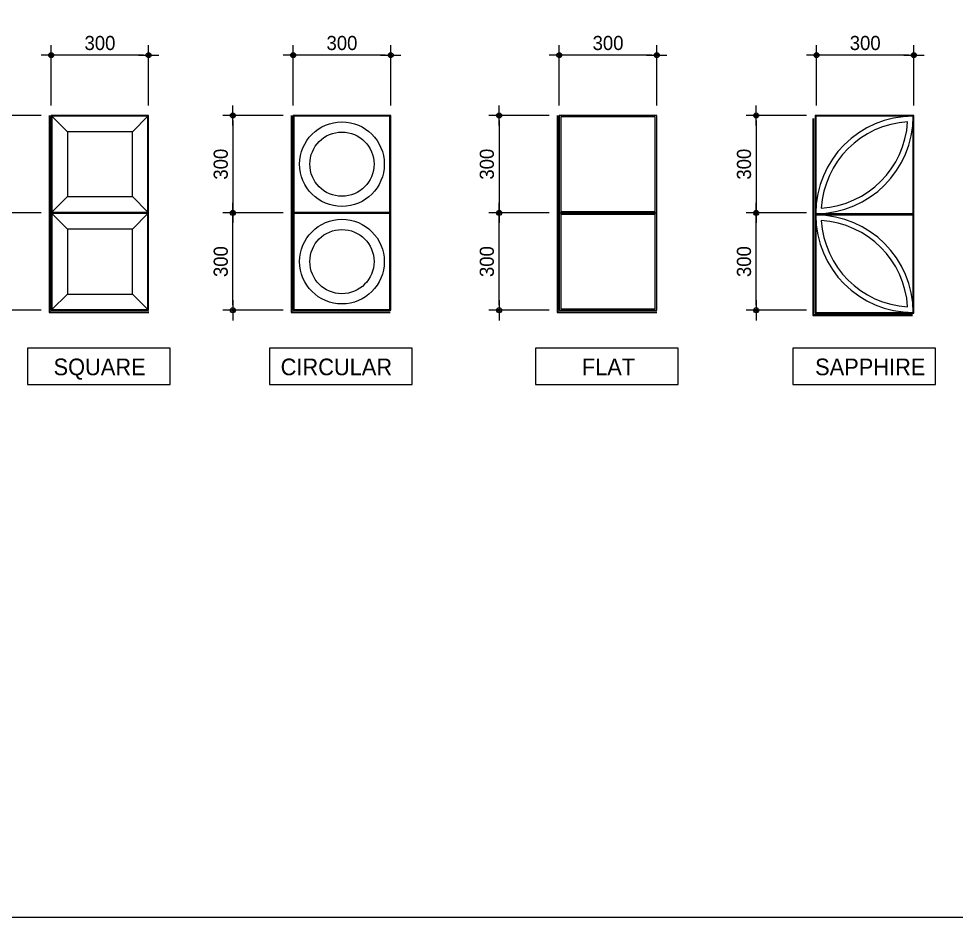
# Model space of a CAD drawing. Header units: millimetres. Extents: x 0 to 21000, y 0 to 5940.
# Drawn here: x 19089 to 20017, y 0 to 889 of the extents above; entities that cross this region are included whole.
import ezdxf

# ---------------------------------------------------------------- set-up
doc = ezdxf.new("R2010")
doc.units = ezdxf.units.MM
for name, color, linetype in [('2', 7, 'Continuous'), ('3TEX', 3, 'Continuous'), ('DIM', 7, 'Continuous')]:
    doc.layers.add(name, color=color, linetype=linetype)
doc.styles.add('1', font='')
doc.styles.get('1').set_extended_font_data('Dotum')
doc.dimstyles.new('SAMOO-3', dxfattribs={"dimscale": 300, "dimtxt": 3.0005, "dimasz": 1, "dimexe": 2, "dimexo": 2, "dimgap": 1, "dimtad": 1, "dimdec": 0, "dimdsep": 46, "dimlunit": 6, "dimtxsty": '1', "dimblk1": 'DIMDOT', "dimblk2": 'DIMDOT', "dimsah": 1, "dimcen": 2.5, "dimdle": 1.5, "dimclrd": 8, "dimclre": 8, "dimclrt": 3, "dimadec": 0, "dimazin": 0, "dimtfac": 1, "dimtdec": 0, "dimtix": 1, "dimtmove": 2, "dimatfit": 3, "dimldrblk": 'DIMDOT', "dimfxl": 1, "dimtvp": 1, "dimtolj": 1, "dimtzin": 0, "dimarcsym": 0})

# ---------------------------------------------------------------- blocks, each defined once
blk = doc.blocks.new('DIMDOT')
at = {"color": 0}
blk.add_line((-2, 0), (2, 0), dxfattribs=at)
for radius in [0.5, 0.25]:
    blk.add_circle((0, 0), radius, dxfattribs=at)
blk = doc.blocks.new('*D3112')
at = {"layer": 'Defpoints', "color": 0, "transparency": 16777216}
for p in [(19121.04, 853.33), (19121.04, 793.68), (19217.46, 793.68)]:
    blk.add_point(p, dxfattribs=at)
at = {"layer": 'DIM', "color": 8, "lineweight": -2, "transparency": 16777216}
for p, q in [((19121.04, 803.68), (19121.04, 863.33)), ((19217.46, 803.68), (19217.46, 863.33)), ((19212.46, 853.33), (19126.04, 853.33))]:
    blk.add_line(p, q, dxfattribs=at)
at = {"layer": 'DIM', "color": 8, "lineweight": -2, "transparency": 16777216, "xscale": 5, "yscale": 5, "zscale": 5, "rotation": 180}
blk.add_blockref('DIMDOT', (19121.04, 853.33), dxfattribs=at)
at = {"layer": 'DIM', "color": 8, "lineweight": -2, "transparency": 16777216, "xscale": 5, "yscale": 5, "zscale": 5}
blk.add_blockref('DIMDOT', (19217.46, 853.33), dxfattribs=at)
at = {"layer": 'DIM', "color": 3, "transparency": 16777216, "insert": (19169.25, 865.34), "char_height": 14, "attachment_point": 5, "style": '1'}
blk.add_mtext('\\A1;300', dxfattribs=at)
blk = doc.blocks.new('*D3113')
at = {"layer": 'Defpoints', "color": 0, "transparency": 16777216}
for p in [(19360.52, 853.33), (19360.52, 793.68), (19456.95, 793.68)]:
    blk.add_point(p, dxfattribs=at)
at = {"layer": 'DIM', "color": 8, "lineweight": -2, "transparency": 16777216}
for p, q in [((19360.52, 803.68), (19360.52, 863.33)), ((19456.95, 803.68), (19456.95, 863.33)), ((19451.95, 853.33), (19365.52, 853.33))]:
    blk.add_line(p, q, dxfattribs=at)
at = {"layer": 'DIM', "color": 8, "lineweight": -2, "transparency": 16777216, "xscale": 5, "yscale": 5, "zscale": 5, "rotation": 180}
blk.add_blockref('DIMDOT', (19360.52, 853.33), dxfattribs=at)
at = {"layer": 'DIM', "color": 8, "lineweight": -2, "transparency": 16777216, "xscale": 5, "yscale": 5, "zscale": 5}
blk.add_blockref('DIMDOT', (19456.95, 853.33), dxfattribs=at)
at = {"layer": 'DIM', "color": 3, "transparency": 16777216, "insert": (19408.73, 865.34), "char_height": 14, "attachment_point": 5, "style": '1'}
blk.add_mtext('\\A1;300', dxfattribs=at)
blk = doc.blocks.new('*D3114')
at = {"layer": 'Defpoints', "color": 0, "transparency": 16777216}
for p in [(19623.84, 853.33), (19623.84, 793.68), (19720.27, 793.68)]:
    blk.add_point(p, dxfattribs=at)
at = {"layer": 'DIM', "color": 8, "lineweight": -2, "transparency": 16777216}
for p, q in [((19623.84, 803.68), (19623.84, 863.33)), ((19720.27, 803.68), (19720.27, 863.33)), ((19715.27, 853.33), (19628.84, 853.33))]:
    blk.add_line(p, q, dxfattribs=at)
at = {"layer": 'DIM', "color": 8, "lineweight": -2, "transparency": 16777216, "xscale": 5, "yscale": 5, "zscale": 5, "rotation": 180}
blk.add_blockref('DIMDOT', (19623.84, 853.33), dxfattribs=at)
at = {"layer": 'DIM', "color": 8, "lineweight": -2, "transparency": 16777216, "xscale": 5, "yscale": 5, "zscale": 5}
blk.add_blockref('DIMDOT', (19720.27, 853.33), dxfattribs=at)
at = {"layer": 'DIM', "color": 3, "transparency": 16777216, "insert": (19672.06, 865.34), "char_height": 14, "attachment_point": 5, "style": '1'}
blk.add_mtext('\\A1;300', dxfattribs=at)
blk = doc.blocks.new('*D3115')
at = {"layer": 'Defpoints', "color": 0, "transparency": 16777216}
for p in [(19878.3, 853.33), (19878.3, 793.68), (19974.73, 793.68)]:
    blk.add_point(p, dxfattribs=at)
at = {"layer": 'DIM', "color": 8, "lineweight": -2, "transparency": 16777216}
for p, q in [((19878.3, 803.68), (19878.3, 863.33)), ((19974.73, 803.68), (19974.73, 863.33)), ((19969.73, 853.33), (19883.3, 853.33))]:
    blk.add_line(p, q, dxfattribs=at)
at = {"layer": 'DIM', "color": 8, "lineweight": -2, "transparency": 16777216, "xscale": 5, "yscale": 5, "zscale": 5, "rotation": 180}
blk.add_blockref('DIMDOT', (19878.3, 853.33), dxfattribs=at)
at = {"layer": 'DIM', "color": 8, "lineweight": -2, "transparency": 16777216, "xscale": 5, "yscale": 5, "zscale": 5}
blk.add_blockref('DIMDOT', (19974.73, 853.33), dxfattribs=at)
at = {"layer": 'DIM', "color": 3, "transparency": 16777216, "insert": (19926.52, 865.34), "char_height": 14, "attachment_point": 5, "style": '1'}
blk.add_mtext('\\A1;300', dxfattribs=at)
blk = doc.blocks.new('*D3119')
at = {"layer": 'Defpoints', "color": 0, "transparency": 16777216}
for p in [(19121.04, 793.68), (19061.39, 697.25), (19121.04, 697.25)]:
    blk.add_point(p, dxfattribs=at)
at = {"layer": 'DIM', "color": 8, "lineweight": -2, "transparency": 16777216}
for p, q in [((19111.04, 793.68), (19051.39, 793.68)), ((19061.39, 788.68), (19061.39, 702.25)), ((19111.04, 697.25), (19051.39, 697.25))]:
    blk.add_line(p, q, dxfattribs=at)
at = {"layer": 'DIM', "color": 8, "lineweight": -2, "transparency": 16777216, "xscale": 5, "yscale": 5, "zscale": 5}
for p, rotation in [((19061.39, 793.68), 90), ((19061.39, 697.25), 270)]:
    blk.add_blockref('DIMDOT', p, dxfattribs=dict(at, rotation=rotation))
at = {"layer": 'DIM', "color": 3, "transparency": 16777216, "insert": (19049.38, 745.46), "char_height": 14, "attachment_point": 5, "rotation": 90, "style": '1'}
blk.add_mtext('\\A1;300', dxfattribs=at)
blk = doc.blocks.new('*D3120')
at = {"layer": 'Defpoints', "color": 0, "transparency": 16777216}
for p in [(19061.39, 697.25), (19121.04, 697.25), (19121.04, 600.82)]:
    blk.add_point(p, dxfattribs=at)
at = {"layer": 'DIM', "color": 8, "lineweight": -2, "transparency": 16777216}
for p, q in [((19111.04, 697.25), (19051.39, 697.25)), ((19061.39, 605.82), (19061.39, 692.25)), ((19111.04, 600.82), (19051.39, 600.82))]:
    blk.add_line(p, q, dxfattribs=at)
at = {"layer": 'DIM', "color": 8, "lineweight": -2, "transparency": 16777216, "xscale": 5, "yscale": 5, "zscale": 5}
for p, rotation in [((19061.39, 697.25), 90), ((19061.39, 600.82), 270)]:
    blk.add_blockref('DIMDOT', p, dxfattribs=dict(at, rotation=rotation))
at = {"layer": 'DIM', "color": 3, "transparency": 16777216, "insert": (19049.38, 649.03), "char_height": 14, "attachment_point": 5, "rotation": 90, "style": '1'}
blk.add_mtext('\\A1;300', dxfattribs=at)
blk = doc.blocks.new('*D3121')
at = {"layer": 'Defpoints', "color": 0, "transparency": 16777216}
for p in [(19360.52, 793.68), (19300.87, 697.25), (19360.52, 697.25)]:
    blk.add_point(p, dxfattribs=at)
at = {"layer": 'DIM', "color": 8, "lineweight": -2, "transparency": 16777216}
for p, q in [((19350.52, 793.68), (19290.87, 793.68)), ((19300.87, 788.68), (19300.87, 702.25)), ((19350.52, 697.25), (19290.87, 697.25))]:
    blk.add_line(p, q, dxfattribs=at)
at = {"layer": 'DIM', "color": 8, "lineweight": -2, "transparency": 16777216, "xscale": 5, "yscale": 5, "zscale": 5}
for p, rotation in [((19300.87, 793.68), 90), ((19300.87, 697.25), 270)]:
    blk.add_blockref('DIMDOT', p, dxfattribs=dict(at, rotation=rotation))
at = {"layer": 'DIM', "color": 3, "transparency": 16777216, "insert": (19288.86, 745.46), "char_height": 14, "attachment_point": 5, "rotation": 90, "style": '1'}
blk.add_mtext('\\A1;300', dxfattribs=at)
blk = doc.blocks.new('*D3122')
at = {"layer": 'Defpoints', "color": 0, "transparency": 16777216}
for p in [(19300.87, 697.25), (19360.52, 697.25), (19360.52, 600.82)]:
    blk.add_point(p, dxfattribs=at)
at = {"layer": 'DIM', "color": 8, "lineweight": -2, "transparency": 16777216}
for p, q in [((19350.52, 697.25), (19290.87, 697.25)), ((19300.87, 605.82), (19300.87, 692.25)), ((19350.52, 600.82), (19290.87, 600.82))]:
    blk.add_line(p, q, dxfattribs=at)
at = {"layer": 'DIM', "color": 8, "lineweight": -2, "transparency": 16777216, "xscale": 5, "yscale": 5, "zscale": 5}
for p, rotation in [((19300.87, 697.25), 90), ((19300.87, 600.82), 270)]:
    blk.add_blockref('DIMDOT', p, dxfattribs=dict(at, rotation=rotation))
at = {"layer": 'DIM', "color": 3, "transparency": 16777216, "insert": (19288.86, 649.03), "char_height": 14, "attachment_point": 5, "rotation": 90, "style": '1'}
blk.add_mtext('\\A1;300', dxfattribs=at)
blk = doc.blocks.new('*D3123')
at = {"layer": 'Defpoints', "color": 0, "transparency": 16777216}
for p in [(19623.84, 793.68), (19564.19, 697.25), (19623.84, 697.25)]:
    blk.add_point(p, dxfattribs=at)
at = {"layer": 'DIM', "color": 8, "lineweight": -2, "transparency": 16777216}
for p, q in [((19613.84, 793.68), (19554.19, 793.68)), ((19564.19, 788.68), (19564.19, 702.25)), ((19613.84, 697.25), (19554.19, 697.25))]:
    blk.add_line(p, q, dxfattribs=at)
at = {"layer": 'DIM', "color": 8, "lineweight": -2, "transparency": 16777216, "xscale": 5, "yscale": 5, "zscale": 5}
for p, rotation in [((19564.19, 793.68), 90), ((19564.19, 697.25), 270)]:
    blk.add_blockref('DIMDOT', p, dxfattribs=dict(at, rotation=rotation))
at = {"layer": 'DIM', "color": 3, "transparency": 16777216, "insert": (19552.18, 745.46), "char_height": 14, "attachment_point": 5, "rotation": 90, "style": '1'}
blk.add_mtext('\\A1;300', dxfattribs=at)
blk = doc.blocks.new('*D3124')
at = {"layer": 'Defpoints', "color": 0, "transparency": 16777216}
for p in [(19564.19, 697.25), (19623.84, 697.25), (19623.84, 600.82)]:
    blk.add_point(p, dxfattribs=at)
at = {"layer": 'DIM', "color": 8, "lineweight": -2, "transparency": 16777216}
for p, q in [((19613.84, 697.25), (19554.19, 697.25)), ((19564.19, 605.82), (19564.19, 692.25)), ((19613.84, 600.82), (19554.19, 600.82))]:
    blk.add_line(p, q, dxfattribs=at)
at = {"layer": 'DIM', "color": 8, "lineweight": -2, "transparency": 16777216, "xscale": 5, "yscale": 5, "zscale": 5}
for p, rotation in [((19564.19, 697.25), 90), ((19564.19, 600.82), 270)]:
    blk.add_blockref('DIMDOT', p, dxfattribs=dict(at, rotation=rotation))
at = {"layer": 'DIM', "color": 3, "transparency": 16777216, "insert": (19552.18, 649.03), "char_height": 14, "attachment_point": 5, "rotation": 90, "style": '1'}
blk.add_mtext('\\A1;300', dxfattribs=at)
blk = doc.blocks.new('*D3125')
at = {"layer": 'Defpoints', "color": 0, "transparency": 16777216}
for p in [(19878.3, 793.68), (19818.65, 697.25), (19878.3, 697.25)]:
    blk.add_point(p, dxfattribs=at)
at = {"layer": 'DIM', "color": 8, "lineweight": -2, "transparency": 16777216}
for p, q in [((19868.3, 793.68), (19808.65, 793.68)), ((19818.65, 788.68), (19818.65, 702.25)), ((19868.3, 697.25), (19808.65, 697.25))]:
    blk.add_line(p, q, dxfattribs=at)
at = {"layer": 'DIM', "color": 8, "lineweight": -2, "transparency": 16777216, "xscale": 5, "yscale": 5, "zscale": 5}
for p, rotation in [((19818.65, 793.68), 90), ((19818.65, 697.25), 270)]:
    blk.add_blockref('DIMDOT', p, dxfattribs=dict(at, rotation=rotation))
at = {"layer": 'DIM', "color": 3, "transparency": 16777216, "insert": (19806.64, 745.46), "char_height": 14, "attachment_point": 5, "rotation": 90, "style": '1'}
blk.add_mtext('\\A1;300', dxfattribs=at)
blk = doc.blocks.new('*D3126')
at = {"layer": 'Defpoints', "color": 0, "transparency": 16777216}
for p in [(19818.65, 697.25), (19878.3, 697.25), (19878.3, 600.82)]:
    blk.add_point(p, dxfattribs=at)
at = {"layer": 'DIM', "color": 8, "lineweight": -2, "transparency": 16777216}
for p, q in [((19868.3, 697.25), (19808.65, 697.25)), ((19818.65, 605.82), (19818.65, 692.25)), ((19868.3, 600.82), (19808.65, 600.82))]:
    blk.add_line(p, q, dxfattribs=at)
at = {"layer": 'DIM', "color": 8, "lineweight": -2, "transparency": 16777216, "xscale": 5, "yscale": 5, "zscale": 5}
for p, rotation in [((19818.65, 697.25), 90), ((19818.65, 600.82), 270)]:
    blk.add_blockref('DIMDOT', p, dxfattribs=dict(at, rotation=rotation))
at = {"layer": 'DIM', "color": 3, "transparency": 16777216, "insert": (19806.64, 649.03), "char_height": 14, "attachment_point": 5, "rotation": 90, "style": '1'}
blk.add_mtext('\\A1;300', dxfattribs=at)

msp = doc.modelspace()

# ---------------------------------------------------------------- linework, layer by layer
at = {"color": 7}
for p, q in [((19201.39, 713.32), (19216.75, 697.96)), ((19623.84, 697.25), (19720.27, 697.25)), ((19625.27, 698.68), (19718.84, 698.68)), ((19625.27, 695.82), (19718.84, 695.82)), ((19201.39, 616.89), (19216.75, 601.53)), ((19238.71, 563.5), (19097.53, 563.5)), ((19097.53, 563.5), (19097.53, 527.53)), ((19238.71, 527.53), (19238.71, 563.5)), ((19478.2, 563.5), (19337.01, 563.5)), ((19337.01, 563.5), (19337.01, 527.53)), ((19478.2, 527.53), (19478.2, 563.5)), ((19741.52, 563.5), (19600.33, 563.5)), ((19600.33, 563.5), (19600.33, 527.53)), ((19741.52, 527.53), (19741.52, 563.5)), ((19995.98, 563.5), (19854.79, 563.5)), ((19854.79, 563.5), (19854.79, 527.53)), ((19995.98, 527.53), (19995.98, 563.5)), ((19097.53, 527.53), (19238.71, 527.53)), ((19337.01, 527.53), (19478.2, 527.53)), ((19600.33, 527.53), (19741.52, 527.53)), ((19854.79, 527.53), (19995.98, 527.53))]:
    msp.add_line(p, q, dxfattribs=at)
msp.add_lwpolyline([(16800, 0), (21000, 0), (21000, 2970), (16800, 2970)], close=True)
at = {"layer": '2', "color": 7}
for p, q in [((19118.89, 793.68), (19118.89, 598.68)), ((19119.61, 793.68), (19119.61, 599.39)), ((19121.04, 793.68), (19121.04, 697.25)), ((19217.46, 793.68), (19121.04, 793.68)), ((19121.75, 792.96), (19121.75, 697.96)), ((19216.75, 792.96), (19121.75, 792.96)), ((19137.11, 777.61), (19121.75, 792.96)), ((19201.39, 777.61), (19216.75, 792.96)), ((19216.75, 697.96), (19216.75, 792.96)), ((19217.46, 697.25), (19217.46, 793.68)), ((19358.38, 793.68), (19358.38, 598.68)), ((19359.09, 793.68), (19359.09, 599.39)), ((19360.52, 793.68), (19360.52, 697.25)), ((19456.95, 793.68), (19360.52, 793.68)), ((19361.23, 792.96), (19361.23, 697.96)), ((19456.23, 792.96), (19361.23, 792.96)), ((19456.23, 697.96), (19456.23, 792.96)), ((19456.95, 697.25), (19456.95, 793.68)), ((19621.7, 793.68), (19621.7, 598.68)), ((19622.41, 793.68), (19622.41, 599.39)), ((19720.27, 793.68), (19623.84, 793.68)), ((19623.84, 793.68), (19623.84, 600.82)), ((19718.84, 792.25), (19625.27, 792.25)), ((19625.27, 792.25), (19625.27, 602.25)), ((19718.84, 602.25), (19718.84, 792.25)), ((19720.27, 600.82), (19720.27, 793.68)), ((19874.73, 790.82), (19874.73, 595.82)), ((19875.44, 790.82), (19875.44, 596.53)), ((19876.87, 793.68), (19876.87, 695.82)), ((19974.73, 793.68), (19876.87, 793.68)), ((19877.59, 792.96), (19877.59, 696.53)), ((19974.02, 792.96), (19877.59, 792.96)), ((19974.02, 696.53), (19974.02, 792.96)), ((19974.73, 695.82), (19974.73, 793.68)), ((19137.11, 777.61), (19137.11, 713.32)), ((19201.39, 777.61), (19137.11, 777.61)), ((19201.39, 713.32), (19201.39, 777.61)), ((19137.11, 713.32), (19121.75, 697.96)), ((19137.11, 713.32), (19201.39, 713.32)), ((19217.46, 697.25), (19121.04, 697.25)), ((19121.04, 697.25), (19217.46, 697.25)), ((19121.04, 697.25), (19121.04, 600.82)), ((19121.75, 697.96), (19216.75, 697.96)), ((19137.11, 681.18), (19121.75, 696.53)), ((19216.75, 696.53), (19121.75, 696.53)), ((19121.75, 696.53), (19121.75, 601.53)), ((19201.39, 681.18), (19216.75, 696.53)), ((19216.75, 601.53), (19216.75, 696.53)), ((19217.46, 600.82), (19217.46, 697.25)), ((19360.52, 697.25), (19456.95, 697.25)), ((19456.95, 697.25), (19360.52, 697.25)), ((19360.52, 697.25), (19360.52, 600.82)), ((19361.23, 697.96), (19456.23, 697.96)), ((19456.23, 696.53), (19361.23, 696.53)), ((19361.23, 696.53), (19361.23, 601.53)), ((19456.23, 601.53), (19456.23, 696.53)), ((19456.95, 600.82), (19456.95, 697.25)), ((19876.87, 695.82), (19876.87, 597.96)), ((19974.73, 695.82), (19876.87, 695.82)), ((19876.87, 695.82), (19974.73, 695.82)), ((19877.59, 696.53), (19974.02, 696.53)), ((19974.73, 597.96), (19974.73, 695.82)), ((19877.59, 695.11), (19877.59, 598.68)), ((19974.02, 695.11), (19877.59, 695.11)), ((19974.02, 598.68), (19974.02, 695.11)), ((19137.11, 681.18), (19137.11, 616.89)), ((19201.39, 681.18), (19137.11, 681.18)), ((19201.39, 616.89), (19201.39, 681.18)), ((19137.11, 616.89), (19121.75, 601.53)), ((19137.11, 616.89), (19201.39, 616.89)), ((19118.89, 598.68), (19217.57, 598.68)), ((19119.61, 599.39), (19217.57, 599.39)), ((19121.04, 600.82), (19217.46, 600.82)), ((19121.75, 601.53), (19216.75, 601.53)), ((19358.38, 598.68), (19456.61, 598.68)), ((19359.09, 599.39), (19456.61, 599.39)), ((19360.52, 600.82), (19456.95, 600.82)), ((19361.23, 601.53), (19456.23, 601.53)), ((19621.7, 598.68), (19720.24, 598.68)), ((19622.41, 599.39), (19720.24, 599.39)), ((19623.84, 600.82), (19720.27, 600.82)), ((19625.27, 602.25), (19718.84, 602.25)), ((19874.73, 595.82), (19973.27, 595.82)), ((19875.44, 596.53), (19973.27, 596.53)), ((19876.87, 597.96), (19974.73, 597.96)), ((19877.59, 598.68), (19974.02, 598.68))]:
    msp.add_line(p, q, dxfattribs=at)
for centre, radius in [((19408.73, 745.46), 41.89), ((19408.73, 745.46), 31.77), ((19408.73, 649.03), 41.89), ((19408.73, 649.03), 31.77)]:
    msp.add_circle(centre, radius, dxfattribs=at)
for centre, radius, start, end in [((19877.59, 792.96), 96.43, 270, 0), ((19974.02, 696.53), 96.43, 90, 180), ((19877.59, 792.96), 91.07, 273.47801, 356.52199), ((19974.02, 696.53), 91.07, 93.47801, 176.52199), ((19877.59, 598.68), 96.43, 0, 90), ((19974.02, 695.11), 96.43, 180, 270), ((19877.59, 598.68), 91.07, 3.47801, 86.52199), ((19974.02, 695.11), 91.07, 183.47801, 266.52199)]:
    msp.add_arc(centre, radius, start, end, dxfattribs=at)

# ---------------------------------------------------------------- texts
at = {"layer": '3TEX', "color": 3, "lineweight": 50, "style": '1'}
for s, p in [('SQUARE', (19123.36, 536.53)), ('CIRCULAR', (19348.06, 536.53)), ('FLAT', (19646.07, 536.53)), ('SAPPHIRE', (19876.96, 536.53))]:
    msp.add_text(s, height=16.5, dxfattribs=at).set_placement(p)

# ---------------------------------------------------------------- dimensions: what is measured, and where the dimension line sits
at = {"layer": 'DIM'}
for base, p1, p2, picture, middle in [((19121.04, 853.33), (19217.46, 793.68), (19121.04, 793.68), '*D3112', (19169.25, 865.34)), ((19360.52, 853.33), (19456.95, 793.68), (19360.52, 793.68), '*D3113', (19408.73, 865.34)), ((19623.84, 853.33), (19720.27, 793.68), (19623.84, 793.68), '*D3114', (19672.06, 865.34)), ((19878.3, 853.33), (19974.73, 793.68), (19878.3, 793.68), '*D3115', (19926.52, 865.34))]:
    dim = msp.add_linear_dim(base=base, p1=p1, p2=p2, text='300', dimstyle='SAMOO-3', override={"dimscale": 5, "dimtxt": 2.8}, dxfattribs=at)
    dim.commit()
    dim.dimension.update_dxf_attribs({"geometry": picture, "text_midpoint": middle})
for base, p1, p2, angle, picture, middle in [((19061.39, 697.25), (19121.04, 793.68), (19121.04, 697.25), 90, '*D3119', (19049.38, 745.46)), ((19300.87, 697.25), (19360.52, 793.68), (19360.52, 697.25), 90, '*D3121', (19288.86, 745.46)), ((19564.19, 697.25), (19623.84, 793.68), (19623.84, 697.25), 90, '*D3123', (19552.18, 745.46)), ((19818.65, 697.25), (19878.3, 793.68), (19878.3, 697.25), 90, '*D3125', (19806.64, 745.46)), ((19061.39, 697.25), (19121.04, 600.82), (19121.04, 697.25), 270, '*D3120', (19049.38, 649.03)), ((19300.87, 697.25), (19360.52, 600.82), (19360.52, 697.25), 270, '*D3122', (19288.86, 649.03)), ((19564.19, 697.25), (19623.84, 600.82), (19623.84, 697.25), 270, '*D3124', (19552.18, 649.03)), ((19818.65, 697.25), (19878.3, 600.82), (19878.3, 697.25), 270, '*D3126', (19806.64, 649.03))]:
    dim = msp.add_linear_dim(base=base, p1=p1, p2=p2, angle=angle, text='300', dimstyle='SAMOO-3', override={"dimscale": 5, "dimtxt": 2.8}, dxfattribs=at)
    dim.commit()
    dim.dimension.update_dxf_attribs({"geometry": picture, "text_midpoint": middle})

doc.saveas('drawing.dxf')
